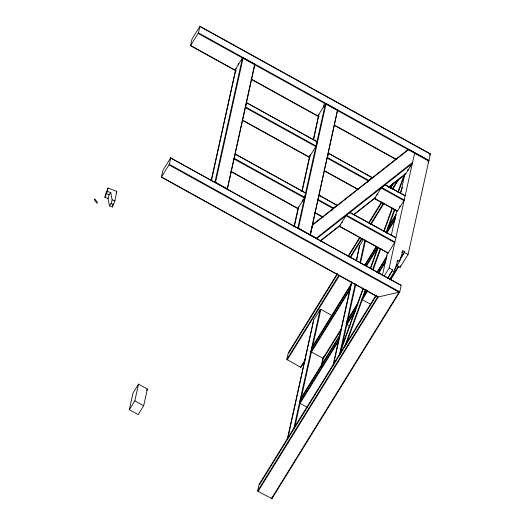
<?xml version="1.0" encoding="UTF-8"?>
<svg xmlns="http://www.w3.org/2000/svg" width="525" height="525" viewBox="0 0 525 525"><rect width="100%" height="100%" fill="white"/><g stroke="black" fill="none" stroke-linecap="round" stroke-linejoin="round"><path stroke-width="0.79" d="M394.583 269.509L399.61 261.371L397.779 260.361L394.301 271.727L389.688 279.188M104.921 197.387L105.558 194.158L108.019 188.081L116.78 191.376L114.903 200.865L112.429 206.988L109.449 205.872L108.038 198.463L109.18 194.552L110.755 192.544L107.349 191.448L104.921 197.387L108.038 198.463M107.349 191.448L108.019 188.081M112.429 206.988L113.059 203.812M257.696 490.908L377.646 296.914L161.365 177.201L162.829 170.592L170.586 157.92L401.244 285.265L399.774 291.874L271.871 498.75L258.097 491.348L257.696 490.908L259.166 484.293L376.097 295.168M236.342 71.111L190.509 45.741L191.973 39.132L199.94 26.25L430.388 153.805L428.918 160.414L428.059 161.812M161.365 177.201L169.326 164.325L170.796 157.71M190.509 45.741L198.47 32.865L199.94 26.25M129.347 409.697L133.055 392.969L138.528 384.116L147.387 389.018L143.679 405.74L138.206 414.599L129.347 409.697L134.82 400.837L138.528 384.116M211.234 180.127L235.994 68.434L242.465 57.967L243.154 57.809L254.671 64.188L254.861 64.831L227.273 189.295L254.671 64.188M211.424 180.777L235.994 68.434M238.068 65.08L238.409 63.525M242.465 57.967L214.869 182.431L215.565 182.273L227.076 188.646M215.565 182.273L243.154 57.809M233.166 160.296L234.288 158.36L235.239 154.081L305.734 193.102L304.789 197.38L297.819 208.648L230.882 171.596M315.879 146.639L245.378 107.618L246.619 102.743L317.12 141.763L316.168 146.042L309.199 157.31L242.261 120.258M293.954 226.813L298.2 207.664M301.737 191.704L309.691 155.807M313.235 139.847L318.892 114.319L325.362 103.852L326.051 103.694L337.568 110.066L310.17 235.174L337.568 110.066M294.322 226.662L298.745 206.712M302.105 191.559L310.242 154.855M313.602 139.696L318.892 114.319M302.42 201.331L302.767 199.776M323.288 107.205L323.807 104.875M325.362 103.852L297.767 228.316L298.463 228.158L309.973 234.531M298.463 228.158L326.051 103.694M318.222 199.572L319.167 195.3L337.076 205.209L333.487 208.025L318.222 199.572L317.927 200.169L333.08 208.556L331.833 210.571M327.534 157.572L328.479 153.293L372.271 177.529L368.688 180.351L327.534 157.572L327.239 158.169L368.274 180.882L367.447 182.221M304.887 361.023L301.015 367.29L300.523 367.238L286.84 359.448L288.31 352.833L337.319 273.564M271.871 498.75L272.357 496.545M287.175 439.642L313.701 319.968L320.171 309.507L320.867 309.35L332.377 315.722M287.72 438.697L313.701 319.968M293.468 429.975L320.171 309.507M307.132 407.42L299.598 403.029L300.549 398.751L339.367 335.967L339.852 336.02L301.035 398.803L300.549 398.751M341.066 329.949L323.38 358.555L310.984 351.691L311.929 347.412L350.752 284.629L351.238 284.681L312.414 347.465L311.929 347.412M294.689 427.429L320.867 309.35M321.234 365.984L323.006 358.004M321.786 365.039L323.374 357.853M323.38 358.555L323.853 356.416M299.598 403.029L338.422 340.246L339.367 335.967M310.984 351.691L349.801 288.908L350.752 284.629M332.962 365.59L351.533 281.813M356.311 260.275L359.494 245.917L363.372 239.636M333.329 365.439L351.73 282.463M356.501 260.925L359.494 245.917M339.255 355.924L355.176 284.117M359.947 262.579L364.901 240.24M339.629 354.966L340.804 349.663L363.097 288.146M346.421 324.306L347.373 320.033L357.184 304.159L354.782 310.787L346.421 324.306L349.899 326.452M340.298 354.165L355.865 283.959M360.465 263.215L365.59 240.082M382.436 275.29L387.404 252.879M391.309 235.272L396.808 210.466M400.536 193.659L404.972 173.65M399.545 207.729L399.886 206.174M407.754 170.704L408.083 169.214M410.077 166.943L410.406 165.454M384.129 276.143L389.156 268.012L414.711 152.768M387.601 278.723L392.7 269.968L389.156 268.012M397.399 264.062L396.559 265.42L400.102 267.376L400.444 265.834M399.072 261.352L404.696 251.764L402.924 250.779L401.783 252.617M400.102 267.376L408.063 254.5L428.879 160.611L408.745 149.468L312.565 225.094L310.419 234.773L316.385 238.074L412.565 162.442M109.449 205.872L111.018 203.693L112.153 199.874L110.755 192.544M399.61 261.371L402.924 250.779M370.342 268.157L377.862 247.393M383.716 231.249L392.07 208.182M397.924 192.032L404.335 174.346M341.414 349.145L363.471 288.277M370.729 268.242L378.269 247.439M384.136 231.262L392.51 208.143M398.094 192.734L404.795 174.241M344.472 347.176L365.374 289.505M372.619 269.515L380.139 248.752M385.993 232.608L394.354 209.541M400.201 193.39L402.432 187.241M346.014 344.676L365.84 289.971M373.104 269.935L380.92 248.364M386.505 232.956L394.879 209.836M116.163 192.892L116.78 191.376M375.762 197.787L374.568 198.726L397.471 211.083L404.23 200.025L381.531 187.458L385.12 184.643L405.182 195.746L385.035 184.912M339.367 226.406L388.159 253.089L394.918 242.025L346.336 215.138L349.919 212.317L395.87 237.746L349.834 212.592M146.547 390.383L147.387 389.018M348.068 256.187L359.671 237.412M368.701 222.81L381.596 201.948M390.2 188.042L393.205 183.179M337.477 274.148L288.796 352.885L288.31 352.833M348.246 256.732L360.308 237.221M368.924 223.289L381.846 202.381M390.462 188.449L394.341 182.175M286.84 359.448L338.861 275.31M350.037 257.237L361.646 238.462M370.243 224.556L383.572 202.998M392.602 188.396L397.76 180.055M287.241 359.887L339.367 275.579M350.569 257.46L362.204 238.652M370.821 224.713L384.175 203.116M392.792 189.177L399.683 178.027M429.529 155.197L430.388 153.805M300.523 367.238L305.248 359.605M428.039 161.969L428.879 160.611M364.429 265.499L376.044 246.717M387.982 227.404L396.027 214.397M311.384 352.131L350.201 289.347L349.801 288.908M364.934 265.519L376.583 246.678M388.539 227.345L396.106 215.099M365.984 265.722L377.521 247.072M386.439 232.641L395.463 218.052M366.358 266.214L377.856 247.616M386.748 233.225L395.102 219.726M322.895 358.503L341.44 328.506M364.396 292.497L366.109 289.728M376.819 272.403L387.102 255.767M357.735 304.1L347.858 320.079L347.373 320.033M364.947 292.445L366.227 290.371M377.337 272.396L386.741 257.191M361.994 299.125L367.165 290.758M378.381 272.626L386.137 260.072M346.822 324.745L355.117 311.338M367.428 291.421L362.322 299.677L370.151 304.008M378.492 273.532L385.724 261.831M299.998 403.469L338.822 340.686L338.422 340.246M397.025 261.588L397.779 260.361M376.399 295.522L259.652 484.345L259.166 484.293M387.673 278.106L392.7 269.968M400.503 258.536L404.696 251.764M258.097 491.348L378.295 296.947L399.039 292.228L271.379 498.697M390.003 279.904L398.514 266.142M390.777 279.49L398.967 266.241M246.619 102.743L317.12 141.763M235.239 154.081L305.734 193.102M328.479 153.293L372.186 177.804M319.167 195.3L336.991 205.485M312.48 224.752L408.037 149.612M316.588 238.731L412.151 163.59L405.681 174.057L389.005 187.169M341.526 222.777L342.641 221.898M376.727 195.103L377.842 194.224M320.316 240.772L340.83 224.641M353.66 214.554L375.46 197.413M388.283 187.327L405.595 173.716M320.381 241.126L339.623 225.999M353.732 214.902L375.539 197.761M106.247 193.699L109.18 194.552M112.153 199.874L114.903 200.865M111.018 203.693L113.518 204.698M199.73 26.46L429.739 153.766M198.47 32.865L428.918 160.414M198.181 33.456L428.183 160.768M190.713 45.531L235.928 70.56M250.996 78.901L319.167 116.635M334.241 124.976L396.67 159.528M251.383 79.433L318.701 116.694M334.458 125.416L396.047 159.508M245.667 107.021L316.168 146.042M403.942 200.622L381.124 187.989L374.653 198.457L397.471 211.083M242.471 120.048L309.409 157.1M324.306 170.592L358.267 189.387M324.115 170.802L357.459 189.262M394.629 242.622L345.923 215.67L339.452 226.131L388.159 253.089M234.288 158.36L304.789 197.38M404.519 252.538L408.063 254.5M233.999 158.957L304.493 197.977M314.902 212.54L323.164 217.114M314.724 212.763L322.357 216.989M231.085 171.393L298.023 208.438M392.529 270.749L394.301 271.727M170.586 157.92L400.595 285.226M169.326 164.325L399.774 291.874M169.037 164.922L399.039 292.228M161.569 176.991L378.295 296.947M134.82 400.837L143.679 405.74M94.776 199.1L94.612 200.209L97.066 203.346L97.335 202.132L94.776 199.1"/></g></svg>
